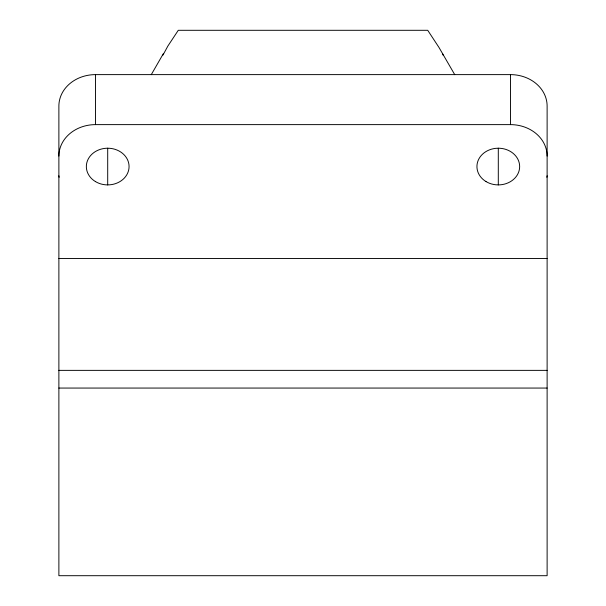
<?xml version="1.0" encoding="UTF-8"?>
<svg xmlns="http://www.w3.org/2000/svg" width="606" height="606" viewBox="0 0 606 606"><rect width="100%" height="100%" fill="white"/><g stroke="black" fill="none" stroke-linecap="round" stroke-linejoin="round"><path stroke-width="0.91" d="M547.12 175.778L546.877 177.285M162.946 55.131L167.907 45.995L178.278 30.3L427.722 30.3L438.986 47.457L454.735 74.652M151.265 74.652L163.514 53.373M95.498 74.621L510.502 74.621A36.618 31.451 0 0 1 547.12 106.073L547.12 575.7L58.88 575.7L58.88 106.073A36.618 31.451 0 0 1 95.498 74.621L95.498 124.624A36.618 31.451 0 0 0 58.88 156.075M95.498 124.624L510.502 124.624A36.618 31.451 0 0 1 547.12 156.075M58.88 258.504L547.12 258.504M58.88 370.364L547.12 370.364M58.88 388.06L547.12 388.06M442.486 53.373L443.054 55.131M59.123 177.285L58.88 175.778M510.502 74.621L510.502 124.624M498.299 148.182L498.299 184.906M107.701 148.182L107.701 184.906M485.997 181.558A21.361 18.347 0 0 0 519.569 168.21A21.361 18.347 0 0 0 489.322 149.909A21.361 18.347 0 0 0 485.997 181.558M95.407 181.558A21.361 18.347 0 0 0 128.98 168.21A21.361 18.347 0 0 0 98.733 149.909A21.361 18.347 0 0 0 95.407 181.558"/></g></svg>
